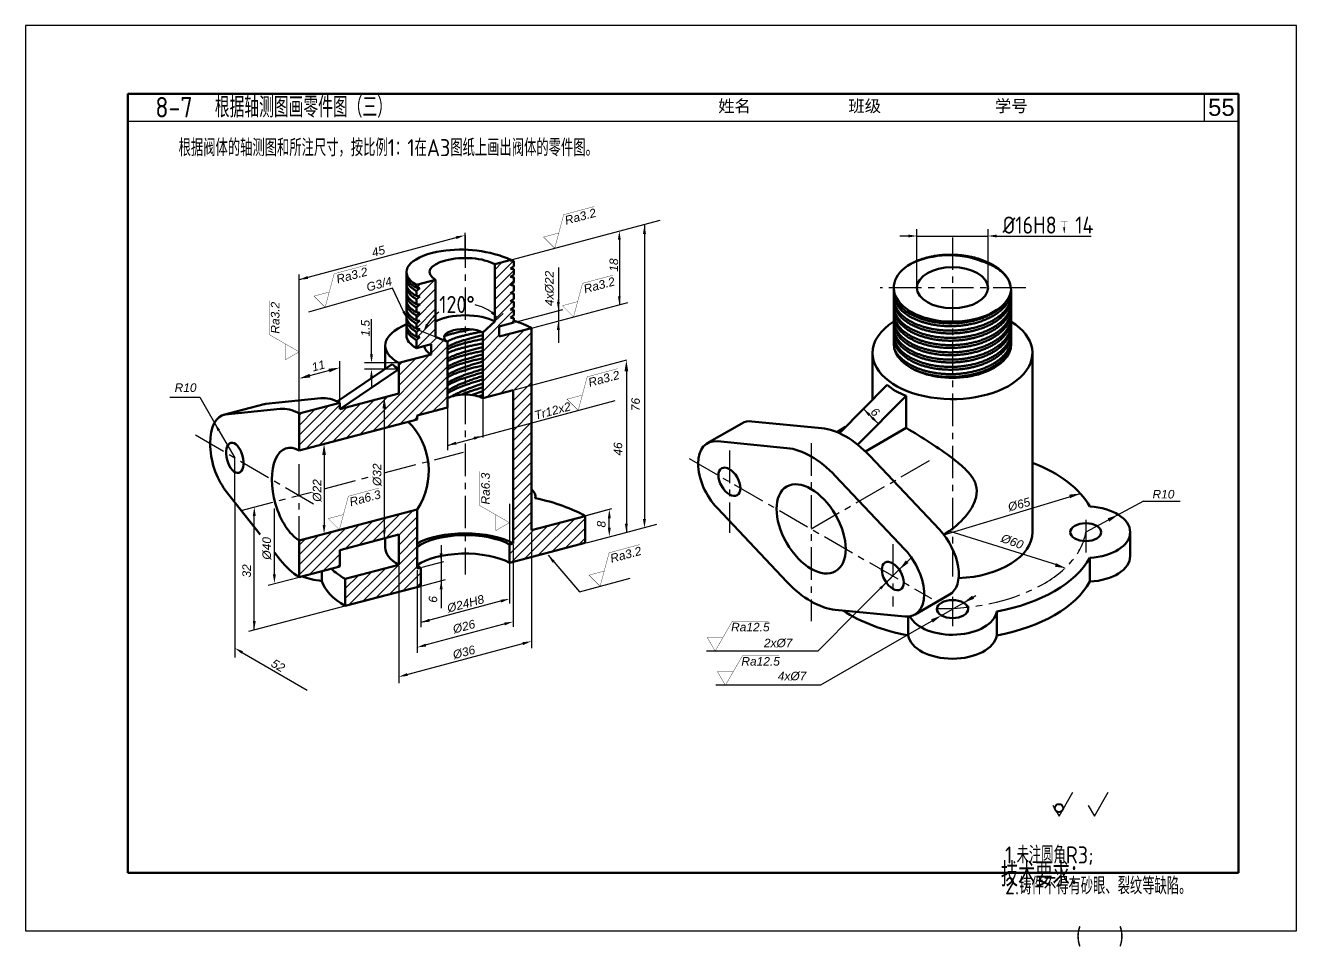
# Model space of a CAD drawing. Header units: millimetres. Extents: x 769 to 2439, y 381 to 1643.
# Drawn here: x 1645 to 2017, y 1044.1 to 1313.7 of the extents above; entities that cross this region are included whole.
import ezdxf
from ezdxf.enums import TextEntityAlignment as Align

# ---------------------------------------------------------------- set-up
doc = ezdxf.new("R2010")
doc.units = ezdxf.units.MM
doc.linetypes.add('CENTER', pattern=[50.8, 31.75, -6.35, 6.35, -6.35])
doc.linetypes.add('CENTER2', pattern=[28.575, 19.05, -3.175, 3.175, -3.175])
for name, color, linetype in [('7标注层', 7, 'Continuous'), ('尺寸标注', 250, 'Continuous'), ('文字', 7, 'Continuous'), ('答案细实线', 7, 'Continuous')]:
    doc.layers.add(name, color=color, linetype=linetype)
doc.layers.add('答案粗实线', color=7, linetype='Continuous', lineweight=60)
doc.layers.add('粗实线', color=7, linetype='Continuous', lineweight=50)
doc.styles.add('DIM', font='ariali.ttf')
doc.styles.add('汉字', font='gbenor.shx', dxfattribs={"height": 5, "bigfont": 'gbcbig.shx'})
doc.dimstyles.get("Standard").update_dxf_attribs({"dimtxt": 2.5, "dimasz": 2.5, "dimexe": 2, "dimexo": 0.0625, "dimgap": 0.5, "dimtad": 1, "dimdec": 0, "dimzin": 0, "dimdsep": 46, "dimtxsty": 'DIM', "dimcen": 0.09, "dimadec": 0, "dimazin": 0, "dimtfac": 1, "dimtdec": 0, "dimtofl": 0, "dimtmove": 0, "dimatfit": 3, "dimfxl": 0, "dimtolj": 1, "dimtzin": 0, "dimarcsym": 0})
doc.dimstyles.new('副本 (2) Standard水平', dxfattribs={"dimtxt": 2.5, "dimasz": 2.5, "dimexe": 2, "dimexo": 0.2, "dimgap": 0.7, "dimtad": 1, "dimtih": 1, "dimtoh": 1, "dimdec": 0, "dimlfac": 2, "dimzin": 0, "dimdsep": 46, "dimtxsty": '汉字', "dimcen": 0.09, "dimadec": 0, "dimazin": 0, "dimtfac": 1, "dimtdec": 0, "dimtofl": 0, "dimtmove": 0, "dimatfit": 0, "dimfxl": 0, "dimtolj": 1, "dimtzin": 0, "dimarcsym": 0})
doc.dimstyles.new('副本 Standard', dxfattribs={"dimtxt": 2.5, "dimasz": 2.5, "dimexe": 2, "dimexo": 0.2, "dimgap": 0.7, "dimtad": 1, "dimdec": 0, "dimlfac": 2, "dimzin": 0, "dimdsep": 46, "dimtxsty": '汉字', "dimcen": 0.09, "dimadec": 0, "dimazin": 0, "dimtfac": 1, "dimtdec": 0, "dimtofl": 0, "dimtmove": 0, "dimatfit": 0, "dimfxl": 0, "dimtolj": 1, "dimtzin": 0, "dimarcsym": 0})
doc.dimstyles.new('答案', dxfattribs={"dimtxt": 2.5, "dimasz": 2.5, "dimexe": 1.25, "dimexo": 0.625, "dimtad": 1, "dimtxsty": 'Standard', "dimcen": 2.5, "dimclrt": 256, "dimadec": 0, "dimazin": 0, "dimtfac": 1, "dimtmove": 0, "dimatfit": 3, "dimfxl": 0, "dimarcsym": 0})
pattern_1 = [(45, (1649.5353, 989.7209), (-1.459292, 1.459292), [])]

# ---------------------------------------------------------------- blocks, each defined once
blk = doc.blocks.new('*D65')
at = {"color": 0, "lineweight": -2, "transparency": 16777216}
for p, q in [((1746.31, 1217.41), (1746.31, 1227.78)), ((1754.23, 1214.91), (1744.31, 1214.91)), ((1754.23, 1213.12), (1744.31, 1213.12)), ((1746.31, 1210.62), (1746.31, 1208.12))]:
    blk.add_line(p, q, dxfattribs=at)
at = {"color": 0, "transparency": 16777216}
for points in [[(1745.9, 1217.41), (1746.73, 1217.41), (1746.31, 1214.91)], [(1745.9, 1210.62), (1746.73, 1210.62), (1746.31, 1213.12)]]:
    blk.add_solid(points, dxfattribs=at)
at = {"layer": 'Defpoints', "color": 0, "transparency": 16777216}
for p in [(1746.31, 1213.12), (1754.29, 1214.91), (1754.29, 1213.12)]:
    blk.add_point(p, dxfattribs=at)
at = {"color": 0, "transparency": 16777216, "insert": (1744.54, 1225.08), "char_height": 2.5, "attachment_point": 5, "rotation": 90, "style": 'DIM'}
blk.add_mtext('\\A1;1.5', dxfattribs=at)
blk = doc.blocks.new('*D66')
at = {"color": 0, "lineweight": -2, "transparency": 16777216}
for p, q in [((1782.51, 1227.2), (1784.87, 1229.39)), ((1764.91, 1222.6), (1759.63, 1224.73))]:
    blk.add_line(p, q, dxfattribs=at)
for start, end in [(53.7264, 77.3602), (125.5624, 147.1744)]:
    blk.add_arc((1773.73, 1219.05), 13.21, start, end, dxfattribs=at)
at = {"color": 0, "transparency": 16777216}
for points in [[(1781.82, 1230), (1781.27, 1229.38), (1783.41, 1228.03)], [(1763, 1226.01), (1762.26, 1226.4), (1761.48, 1223.98)]]:
    blk.add_solid(points, dxfattribs=at)
at = {"layer": 'Defpoints', "color": 0, "transparency": 16777216}
for p in [(1775.74, 1232.1), (1782.37, 1227.06), (1765.09, 1222.53), (1768.6, 1221.11), (1778.86, 1223.81)]:
    blk.add_point(p, dxfattribs=at)
at = {"color": 0, "transparency": 16777216, "insert": (1771.33, 1232.03), "char_height": 5, "attachment_point": 5, "style": '汉字'}
blk.add_mtext('\\A1;120%%d', dxfattribs=at)
blk = doc.blocks.new('*D67')
at = {"color": 0, "lineweight": -2, "transparency": 16777216}
for p, q in [((1891.28, 1202.47), (1888.86, 1200.03)), ((1892.87, 1198.87), (1892.05, 1199.69)), ((1895.66, 1198.14), (1893.24, 1195.69))]:
    blk.add_line(p, q, dxfattribs=at)
at = {"color": 0, "transparency": 16777216}
for points in [[(1892.34, 1199.99), (1891.75, 1199.39), (1890.27, 1201.45)], [(1893.16, 1199.17), (1892.58, 1198.58), (1894.65, 1197.12)]]:
    blk.add_solid(points, dxfattribs=at)
at = {"layer": 'Defpoints', "color": 0, "transparency": 16777216}
for p in [(1891.33, 1202.52), (1890.27, 1201.45), (1895.7, 1198.18)]:
    blk.add_point(p, dxfattribs=at)
at = {"color": 0, "transparency": 16777216, "insert": (1893.71, 1200.54), "char_height": 2.5, "attachment_point": 5, "rotation": 315.2598, "style": 'DIM'}
blk.add_mtext('\\A1;6', dxfattribs=at)
blk = doc.blocks.new('*D183')
at = {"layer": '7标注层', "color": 0, "lineweight": -2, "transparency": 16777216}
for p, q in [((1905.94, 1237.13), (1905.94, 1254.07)), ((1926.74, 1237.13), (1926.74, 1254.07)), ((1903.44, 1252.07), (1900.94, 1252.07)), ((1929.24, 1252.07), (1956.89, 1252.07))]:
    blk.add_line(p, q, dxfattribs=at)
at = {"layer": '7标注层', "color": 0, "transparency": 16777216}
for points in [[(1903.44, 1252.49), (1903.44, 1251.65), (1905.94, 1252.07)], [(1929.24, 1252.49), (1929.24, 1251.65), (1926.74, 1252.07)]]:
    blk.add_solid(points, dxfattribs=at)
at = {"layer": 'Defpoints', "color": 0, "transparency": 16777216}
for p in [(1926.74, 1252.07), (1905.94, 1236.93), (1926.74, 1236.93)]:
    blk.add_point(p, dxfattribs=at)
at = {"layer": '7标注层', "color": 0, "transparency": 16777216, "insert": (1944.31, 1255.27), "char_height": 5, "attachment_point": 5, "style": '汉字'}
blk.add_mtext('\\A1;%%c16H8  14', dxfattribs=at)

msp = doc.modelspace()

# ---------------------------------------------------------------- hatches: boundary and pattern name
at = {"ltscale": 25.4}
h = msp.add_hatch(dxfattribs=at)
h.set_pattern_fill('ANSI31', color=256, scale=0.65, style=0)
h.set_pattern_definition(pattern_1)
h.paths.add_polyline_path([(1793.166, 1225.111), (1783.686, 1222.623), (1783.686, 1225.614), (1788.005, 1226.747), (1788.005, 1227.943), (1786.96, 1228.191), (1788.005, 1228.872), (1788.005, 1230.336), (1786.96, 1230.584), (1788.005, 1231.265), (1788.005, 1232.729), (1786.96, 1232.976), (1788.005, 1233.657), (1788.005, 1235.121), (1786.96, 1235.369), (1788.005, 1236.05), (1788.005, 1237.514), (1786.96, 1237.761), (1788.005, 1238.442), (1788.005, 1239.906), (1786.96, 1240.154), (1788.005, 1240.835), (1788.005, 1242.299), (1786.96, 1242.546), (1788.005, 1243.228), (1788.005, 1244.691), (1786.96, 1244.939), (1787.156, 1245.067), (1782.368, 1243.81), (1782.368, 1227.062), (1778.858, 1223.805), (1778.858, 1204.609), (1787.767, 1206.946), (1787.767, 1162.086), (1786.687, 1161.803), (1786.687, 1156.419), (1808.823, 1162.228), (1808.823, 1170.123), (1793.166, 1166.015)])
h = msp.add_hatch(dxfattribs=at)
h.set_pattern_fill('ANSI31', color=256, scale=0.65, style=0)
h.set_pattern_definition(pattern_1)
h.paths.add_polyline_path([(1768.6, 1204.609), (1759.692, 1199.579), (1768.6, 1201.917)])
h = msp.add_hatch(dxfattribs=at)
h.set_pattern_fill('ANSI31', color=256, scale=0.65, style=0)
h.set_pattern_definition(pattern_1)
h.paths.add_polyline_path([(1760.772, 1149.619), (1760.772, 1155.002), (1759.692, 1154.719), (1759.692, 1157.231), (1754.293, 1155.814), (1738.635, 1151.706), (1738.635, 1143.811)])
h.paths.add_polyline_path([(1759.692, 1172.065), (1754.403, 1170.677), (1754.293, 1164.667), (1754.293, 1155.814), (1759.692, 1157.231)])
h.paths.add_polyline_path([(1754.403, 1170.677), (1725.138, 1162.998), (1725.138, 1152.231), (1737.016, 1155.348), (1737.016, 1160.133), (1754.293, 1164.667)])
at = {"layer": '7标注层', "ltscale": 25.4}
h = msp.add_hatch(dxfattribs=at)
h.set_pattern_fill('ANSI31', color=256, scale=0.65, style=0)
h.set_pattern_definition(pattern_1)
edge = h.paths.add_edge_path()
edge.add_line((1768.6, 1204.609), (1768.6, 1221.114))
edge.add_line((1768.6, 1221.114), (1765.091, 1222.529))
edge.add_line((1765.091, 1222.529), (1765.091, 1239.277))
edge.add_line((1765.091, 1239.277), (1759.454, 1237.798))
edge.add_line((1759.454, 1237.798), (1759.454, 1236.932))
edge.add_line((1759.454, 1236.932), (1760.498, 1236.799))
edge.add_line((1760.498, 1236.799), (1759.454, 1236.003))
edge.add_line((1759.454, 1236.003), (1759.454, 1234.539))
edge.add_line((1759.454, 1234.539), (1760.498, 1234.406))
edge.add_line((1760.498, 1234.406), (1759.454, 1233.611))
edge.add_line((1759.454, 1233.611), (1759.454, 1232.147))
edge.add_line((1759.454, 1232.147), (1760.498, 1232.014))
edge.add_line((1760.498, 1232.014), (1759.454, 1231.218))
edge.add_line((1759.454, 1231.218), (1759.454, 1229.754))
edge.add_line((1759.454, 1229.754), (1760.498, 1229.621))
edge.add_line((1760.498, 1229.621), (1759.454, 1228.826))
edge.add_line((1759.454, 1228.826), (1759.454, 1227.362))
edge.add_line((1759.454, 1227.362), (1760.498, 1227.229))
edge.add_line((1760.498, 1227.229), (1759.454, 1226.433))
edge.add_line((1759.454, 1226.433), (1759.454, 1224.969))
edge.add_line((1759.454, 1224.969), (1760.498, 1224.836))
edge.add_line((1760.498, 1224.836), (1759.454, 1224.04))
edge.add_line((1759.454, 1224.04), (1759.454, 1222.577))
edge.add_line((1759.454, 1222.577), (1760.498, 1222.444))
edge.add_line((1760.498, 1222.444), (1759.454, 1221.648))
edge.add_line((1759.454, 1221.648), (1759.454, 1219.255))
edge.add_line((1759.454, 1219.255), (1763.773, 1220.389))
edge.add_line((1763.773, 1220.389), (1763.773, 1217.398))
edge.add_line((1763.773, 1217.398), (1754.293, 1214.91))
edge.add_line((1754.293, 1214.91), (1754.293, 1213.116))
edge.add_line((1754.293, 1213.116), (1754.293, 1205.959))
edge.add_line((1754.293, 1205.959), (1737.016, 1201.426))
edge.add_line((1737.016, 1201.426), (1737.016, 1203.199))
edge.add_line((1737.016, 1203.199), (1725.138, 1200.082))
edge.add_line((1725.138, 1200.082), (1725.138, 1189.316))
edge.add_line((1725.138, 1189.316), (1757.065, 1197.694))
edge.add_spline(control_points=[(1757.065, 1197.694), (1757.064, 1197.695), (1757.064, 1197.696), (1757.064, 1197.697)], knot_values=[0.3005282, 0.3005282, 0.3005282, 0.3005282, 0.3007016, 0.3007016, 0.3007016, 0.3007016], degree=3, periodic=0)
edge.add_spline(control_points=[(1757.352, 1196.797), (1757.244, 1197.13), (1757.146, 1197.428), (1757.065, 1197.694)], knot_values=[0.3007016, 0.3007016, 0.3007016, 0.3007016, 0.3441654, 0.3441654, 0.3441654, 0.3441654], degree=3, periodic=0)
edge.add_line((1757.065, 1197.694), (1759.692, 1198.383))
edge.add_line((1759.692, 1198.383), (1759.692, 1199.579))
edge.add_line((1759.692, 1199.579), (1768.6, 1204.609))

# ---------------------------------------------------------------- linework, layer by layer
for p, q in [((1787.156, 1245.067), (1830.779, 1256.755)), ((1826.202, 1255.303), (1826.202, 1168.184)), ((1772.066, 1251.838), (1725.138, 1239.264)), ((1773.729, 1246.021), (1773.729, 1252.992)), ((1818.846, 1251.933), (1818.846, 1231.992)), ((1801.002, 1242.842), (1801.002, 1227.21)), ((1725.138, 1200.489), (1725.138, 1240.774)), ((1905.939, 1236.934), (1905.939, 1236.934)), ((1793.558, 1225.216), (1821.319, 1232.654)), ((1801.002, 1231.765), (1801.002, 1233.39)), ((1788.397, 1226.852), (1802.325, 1230.584)), ((1801.002, 1226.879), (1801.002, 1220.77)), ((1735.448, 1213.12), (1726.726, 1210.783)), ((1737.016, 1203.199), (1737.016, 1215.428)), ((1787.431, 1206.856), (1821.081, 1215.873)), ((1820.9, 1214.117), (1820.9, 1165.273)), ((1742.641, 1207.969), (1743.674, 1208.668)), ((1743.911, 1206.091), (1744.945, 1206.791)), ((1696.116, 1204.836), (1687.339, 1204.836)), ((1696.086, 1204.879), (1700.364, 1197.429)), ((1750.06, 1204.848), (1750.06, 1163.533)), ((1706.317, 1174.187), (1706.317, 1187.146)), ((1732.442, 1189.608), (1732.442, 1166.539)), ((1706.317, 1174.187), (1706.317, 1128.694)), ((1717.904, 1151.988), (1717.904, 1172.33)), ((1786.687, 1173.721), (1786.687, 1144.558)), ((1793.166, 1166.015), (1816.696, 1172.276)), ((1809.205, 1170.269), (1816.696, 1172.276)), ((1712.007, 1136.823), (1712.007, 1171.133)), ((1815.916, 1165.755), (1815.916, 1170.442)), ((1753.9, 1164.562), (1748.649, 1163.155)), ((1793.166, 1165.609), (1793.166, 1131.491)), ((1809.229, 1162.228), (1820.762, 1165.318)), ((1820.762, 1165.318), (1829.776, 1167.733)), ((1766.72, 1161.62), (1766.72, 1143.182)), ((1787.767, 1161.68), (1787.767, 1137.667)), ((1967.003, 1161.13), (1966.961, 1161.119)), ((1754.293, 1155.408), (1754.293, 1121.166)), ((1759.692, 1154.313), (1759.692, 1130.102)), ((1761.164, 1155.107), (1767.517, 1156.81)), ((1896.973, 1150.649), (1900.774, 1154.45)), ((1760.772, 1149.619), (1760.772, 1137.592)), ((1761.164, 1149.724), (1767.959, 1151.545)), ((1785.117, 1145.464), (1760.772, 1138.94)), ((1876.923, 1130.591), (1888.384, 1142.06)), ((1913.122, 1141.019), (1919.556, 1144.734)), ((1916.339, 1142.876), (1916.339, 1142.876)), ((1786.158, 1138.766), (1761.261, 1132.095)), ((1907.147, 1137.569), (1877.703, 1120.57)), ((1791.542, 1133.041), (1755.862, 1123.481))]:
    msp.add_line(p, q)
at = {"linetype": 'CENTER', "ltscale": 0.3}
for p, q in [((1773.729, 1252.267), (1773.729, 1153.019)), ((1916.339, 1251.659), (1916.339, 1152.412)), ((1937.768, 1236.934), (1895.157, 1236.934)), ((1694.827, 1193.855), (1729.641, 1173.528)), ((1874.973, 1191.436), (1874.973, 1139.347)), ((1750.06, 1182.739), (1773.256, 1188.825)), ((1839.278, 1186.957), (1910.216, 1146.001)), ((1851.073, 1189.279), (1851.073, 1165.238)), ((1874.973, 1166.348), (1910.946, 1187.117)), ((1725.088, 1185.318), (1725.088, 1161.276)), ((1732.442, 1178.116), (1746.31, 1181.755)), ((1708.223, 1171.761), (1728.731, 1177.142)), ((1955.339, 1168.976), (1955.339, 1158.8)), ((1898.873, 1161.847), (1898.873, 1143.662)), ((1916.339, 1146.459), (1916.339, 1137.899))]:
    msp.add_line(p, q, dxfattribs=at)
at = {"ltscale": 25.4}
msp.add_line((1768.581, 1190.795), (1817.625, 1203.936), dxfattribs=at)
at = {"color": 7, "linetype": 'CENTER2', "ltscale": 12}
for p, q in [((1716.082, 1149.855), (1725.138, 1152.231)), ((1710.379, 1136.396), (1738.635, 1143.811))]:
    msp.add_line(p, q, dxfattribs=at)
for points in [[(1755.685, 1230), (1752.441, 1236.842), (1727.902, 1229.827)], [(1972.285, 1174.47), (1955.339, 1165.393)], [(1947.431, 1155.625), (1915.337, 1165.708)], [(1898.476, 1152.152), (1892.185, 1145.861)], [(1910.307, 1139.394), (1907.147, 1137.569)]]:
    msp.add_lwpolyline(points)
at = {"linetype": 'CENTER', "ltscale": 0.3}
msp.add_ellipse((1916.339, 1165.393), major_axis=(39.094, 2.619), ratio=0.5684997, start_param=4.5579638, end_param=6.1659062, dxfattribs=at)
for points in [[(1825.769, 1252.703), (1826.635, 1252.703), (1826.202, 1255.303)], [(1770.956, 1252), (1771.18, 1251.163), (1773.58, 1252.254)], [(1818.412, 1250.958), (1819.279, 1250.958), (1818.846, 1253.558)], [(1727.537, 1240.355), (1727.761, 1239.518), (1725.138, 1239.264)], [(1800.568, 1232.74), (1801.435, 1232.74), (1801.002, 1230.14)], [(1818.439, 1234.429), (1819.252, 1234.429), (1818.846, 1231.992)], [(1800.568, 1224.61), (1801.435, 1224.61), (1801.002, 1227.21)], [(1821.442, 1212.492), (1820.358, 1212.492), (1820.9, 1215.742)], [(1728.155, 1211.727), (1728.435, 1210.68), (1725.156, 1210.362)], [(1749.518, 1201.598), (1750.602, 1201.598), (1750.06, 1204.848)], [(1731.9, 1187.983), (1732.983, 1187.983), (1732.442, 1191.233)], [(1950.501, 1176.377), (1950.781, 1175.33), (1953.78, 1176.695)], [(1711.574, 1170.158), (1712.44, 1170.158), (1712.007, 1172.758)], [(1816.35, 1169.468), (1815.483, 1169.468), (1815.916, 1172.068)], [(1825.762, 1169.2), (1826.629, 1169.2), (1826.195, 1166.6)], [(1961.748, 1169.441), (1964.869, 1170.498), (1962.26, 1168.486)], [(1732.008, 1167.514), (1732.875, 1167.514), (1732.442, 1164.914)], [(1749.627, 1166.133), (1750.493, 1166.133), (1750.06, 1163.533)], [(1816.35, 1166.73), (1815.483, 1166.73), (1815.916, 1164.13)], [(1821.333, 1167.873), (1820.467, 1167.873), (1820.9, 1165.273)], [(1767.135, 1159.191), (1766.268, 1159.191), (1766.701, 1156.591)], [(1903.455, 1156.365), (1900.774, 1154.45), (1902.689, 1157.131)], [(1946.642, 1156.32), (1949.58, 1154.829), (1946.317, 1155.286)], [(1717.47, 1153.012), (1718.337, 1153.012), (1717.904, 1150.412)], [(1767.142, 1148.685), (1766.275, 1148.685), (1766.708, 1151.285)], [(1784.064, 1145.63), (1784.288, 1144.793), (1786.687, 1145.884)], [(1922.642, 1145.89), (1919.556, 1144.734), (1922.1, 1146.828)], [(1711.574, 1139.423), (1712.44, 1139.423), (1712.007, 1136.823)], [(1763.171, 1140.032), (1763.395, 1139.195), (1760.772, 1138.94)], [(1785.104, 1138.932), (1785.329, 1138.095), (1787.728, 1139.187)], [(1910.036, 1139.863), (1913.122, 1141.019), (1910.578, 1138.925)], [(1762.091, 1132.766), (1762.315, 1131.929), (1759.692, 1131.675)], [(1790.488, 1133.207), (1790.713, 1132.37), (1793.112, 1133.462)], [(1756.692, 1124.152), (1756.916, 1123.315), (1754.293, 1123.06)]]:
    msp.add_solid(points)
at = {"ltscale": 0.8}
msp.add_solid([(1733.74, 1213.223), (1734.02, 1212.177), (1737.019, 1213.541)], dxfattribs=at)
at = {"ltscale": 25.4}
for points in [[(1770.98, 1191.887), (1771.204, 1191.049), (1768.581, 1190.795)], [(1776.211, 1193.288), (1776.435, 1192.451), (1778.834, 1193.542)]]:
    msp.add_solid(points, dxfattribs=at)
at = {"layer": '7标注层'}
for p, q in [((1905.939, 1252.07), (1926.739, 1252.07)), ((1768.581, 1201.904), (1768.581, 1189.373)), ((1778.858, 1204.609), (1778.858, 1193.14)), ((1890.272, 1201.45), (1894.647, 1197.115)), ((1972.285, 1174.47), (1983.01, 1174.47)), ((1708.476, 1130.209), (1727.482, 1119.111)), ((1876.923, 1130.591), (1844.321, 1130.591)), ((1877.703, 1120.57), (1847.097, 1120.57)), ((1947.529, 1082.236), (1951.594, 1089.276)), ((1957.884, 1082.236), (1961.949, 1089.276)), ((1945.682, 1085.436), (1947.529, 1082.236)), ((1956.037, 1085.436), (1957.884, 1082.236))]:
    msp.add_line(p, q, dxfattribs=at)
for points, const_width in [([(1801.13, 1252.952), (1796.669, 1251.757), (1799.935, 1248.491), (1802.565, 1258.306), (1811.49, 1260.697)], 0.1), ([(1947.96, 1256.311), (1950.07, 1256.311)], 0.13), ([(1949.018, 1254.605), (1949.018, 1256.311)], 0.13), ([(1733.953, 1235.676), (1729.491, 1234.481), (1732.757, 1231.215), (1735.387, 1241.03), (1744.988, 1243.603)], 0.1), ([(1806.644, 1232.863), (1802.182, 1231.668), (1805.448, 1228.402), (1808.078, 1238.217), (1817.004, 1240.608)], 0.1), ([(1721.138, 1220.478), (1721.138, 1215.859), (1725.138, 1218.169), (1716.338, 1223.249), (1716.338, 1233.189)], 0.1), ([(1808.005, 1205.5), (1803.544, 1204.304), (1806.81, 1201.038), (1809.44, 1210.854), (1818.365, 1213.245)], 0.1), ([(1782.687, 1170.478), (1782.687, 1165.859), (1786.687, 1168.169), (1777.887, 1173.249), (1777.887, 1183.189)], 0.1), ([(1738.112, 1170.55), (1733.65, 1169.355), (1736.916, 1166.089), (1739.546, 1175.904), (1748.472, 1178.295)], 0.1), ([(1814.417, 1154.008), (1809.955, 1152.812), (1813.221, 1149.546), (1815.851, 1159.361), (1824.777, 1161.753)], 0.1), ([(1849.187, 1134.591), (1844.568, 1134.591), (1846.877, 1130.591), (1851.958, 1139.391), (1862.528, 1139.391)], 0.1), ([(1852.192, 1124.57), (1847.573, 1124.57), (1849.882, 1120.57), (1854.963, 1129.37), (1865.533, 1129.37)], 0.1), ([(1945.682, 1085.436), (1947.529, 1082.236), (1951.594, 1089.276)], 0.08), ([(1956.037, 1085.436), (1957.884, 1082.236), (1961.949, 1089.276)], 0.08)]:
    msp.add_lwpolyline(points, dxfattribs=dict(at, const_width=const_width))
for points in [[(1949.018, 1254.605, 0.65, 0, 0), (1949.072, 1252.708, 0, 0, 0)], [(1755.685, 1230, 0.8, 0, 0), (1756.615, 1227.908, 0, 0, 0)]]:
    msp.add_lwpolyline(points, format="xyseb", dxfattribs=at)
at = {"layer": '7标注层', "lineweight": 40}
msp.add_circle((1947.529, 1084.636), 1.2, dxfattribs=at)
at = {"layer": '7标注层'}
msp.add_solid([(1708.686, 1130.568), (1708.266, 1129.849), (1706.317, 1131.469)], dxfattribs=at)
at = {"layer": '文字'}
msp.add_line((1913.831, 1164.61), (1953.78, 1176.695), dxfattribs=at)
at = {"layer": '答案粗实线', "color": 7, "linetype": 'Continuous', "ltscale": 25.4}
for p, q in [((1787.156, 1245.067), (1782.368, 1243.81)), ((1782.368, 1243.81), (1782.368, 1227.062)), ((1786.96, 1244.939), (1787.156, 1245.067)), ((1788.005, 1244.691), (1786.96, 1244.939)), ((1786.96, 1242.546), (1788.005, 1243.228)), ((1788.005, 1242.299), (1786.96, 1242.546)), ((1788.005, 1244.691), (1788.005, 1243.228)), ((1756.543, 1241.544), (1756.543, 1240.452)), ((1756.543, 1239.523), (1756.543, 1238.059)), ((1765.091, 1239.277), (1759.454, 1237.798)), ((1765.091, 1222.529), (1765.091, 1239.277)), ((1786.96, 1240.154), (1788.005, 1240.835)), ((1788.005, 1239.906), (1786.96, 1240.154)), ((1788.005, 1242.299), (1788.005, 1240.835)), ((1788.005, 1239.906), (1788.005, 1238.442)), ((1756.543, 1237.131), (1756.543, 1235.667)), ((1759.454, 1236.932), (1759.454, 1237.798)), ((1759.454, 1236.932), (1760.498, 1236.799)), ((1760.498, 1236.799), (1759.454, 1236.003)), ((1759.454, 1234.539), (1759.454, 1236.003)), ((1786.96, 1237.761), (1788.005, 1238.442)), ((1788.005, 1237.514), (1786.96, 1237.761)), ((1786.96, 1235.369), (1788.005, 1236.05)), ((1788.005, 1235.121), (1786.96, 1235.369)), ((1788.005, 1237.514), (1788.005, 1236.05)), ((1788.005, 1235.121), (1788.005, 1233.657)), ((1899.152, 1236.934), (1899.152, 1235.898)), ((1899.152, 1235.074), (1899.152, 1233.775)), ((1933.526, 1234.836), (1933.526, 1236.135)), ((1756.543, 1234.738), (1756.543, 1233.274)), ((1756.543, 1232.345), (1756.543, 1230.882)), ((1759.454, 1234.539), (1760.498, 1234.406)), ((1760.498, 1234.406), (1759.454, 1233.611)), ((1759.454, 1232.147), (1759.454, 1233.611)), ((1759.454, 1232.147), (1760.498, 1232.014)), ((1760.498, 1232.014), (1759.454, 1231.218)), ((1786.96, 1232.976), (1788.005, 1233.657)), ((1788.005, 1232.729), (1786.96, 1232.976)), ((1788.005, 1232.729), (1788.005, 1231.265)), ((1899.152, 1232.951), (1899.152, 1231.652)), ((1933.526, 1234.012), (1933.526, 1232.714)), ((1933.526, 1230.591), (1933.526, 1231.889)), ((1756.543, 1229.953), (1756.543, 1228.489)), ((1759.454, 1229.754), (1759.454, 1231.218)), ((1759.454, 1229.754), (1760.498, 1229.621)), ((1760.498, 1229.621), (1759.454, 1228.826)), ((1759.454, 1227.362), (1759.454, 1228.826)), ((1786.96, 1230.584), (1788.005, 1231.265)), ((1788.005, 1230.336), (1786.96, 1230.584)), ((1786.96, 1228.191), (1788.005, 1228.872)), ((1788.005, 1227.943), (1786.96, 1228.191)), ((1788.005, 1230.336), (1788.005, 1228.872)), ((1788.005, 1227.943), (1788.005, 1226.747)), ((1899.152, 1230.828), (1899.152, 1229.529)), ((1899.152, 1228.705), (1899.152, 1227.406)), ((1933.526, 1228.468), (1933.526, 1229.767)), ((1933.526, 1226.345), (1933.526, 1227.644)), ((1756.543, 1227.56), (1756.543, 1226.097)), ((1756.543, 1225.168), (1756.543, 1223.001)), ((1759.454, 1227.362), (1760.498, 1227.229)), ((1760.498, 1227.229), (1759.454, 1226.433)), ((1759.454, 1224.969), (1759.454, 1226.433)), ((1759.454, 1224.969), (1760.498, 1224.836)), ((1760.498, 1224.836), (1759.454, 1224.04)), ((1759.454, 1222.577), (1759.454, 1224.04)), ((1782.368, 1227.062), (1778.858, 1223.805)), ((1783.686, 1225.614), (1788.005, 1226.747)), ((1783.686, 1222.623), (1783.686, 1225.614)), ((1793.166, 1225.111), (1783.686, 1222.623)), ((1793.166, 1225.111), (1793.166, 1166.015)), ((1899.152, 1225.283), (1899.152, 1226.582)), ((1899.152, 1223.161), (1899.152, 1224.459)), ((1933.526, 1224.222), (1933.526, 1225.521)), ((1759.454, 1222.577), (1760.498, 1222.444)), ((1760.498, 1222.444), (1759.454, 1221.648)), ((1759.454, 1221.648), (1759.454, 1219.255)), ((1759.454, 1219.255), (1763.773, 1220.389)), ((1763.773, 1220.389), (1763.773, 1217.398)), ((1768.6, 1221.114), (1765.091, 1222.529)), ((1768.6, 1201.917), (1768.6, 1221.114)), ((1778.858, 1223.805), (1778.858, 1204.609)), ((1899.152, 1220.482), (1899.152, 1222.336)), ((1933.526, 1222.099), (1933.526, 1223.398)), ((1933.526, 1220.482), (1933.526, 1221.275)), ((1750.329, 1220.011), (1750.329, 1213.172)), ((1763.773, 1217.398), (1754.293, 1214.91)), ((1892.939, 1217.828), (1892.939, 1204.142)), ((1939.739, 1165.393), (1939.739, 1217.828)), ((1736.223, 1203.626), (1752.393, 1214.568)), ((1754.293, 1213.116), (1737.016, 1201.426)), ((1754.293, 1213.116), (1754.293, 1214.91)), ((1754.293, 1213.116), (1754.293, 1205.959)), ((1737.016, 1201.426), (1754.293, 1205.959)), ((1778.858, 1204.609), (1787.767, 1206.946)), ((1787.767, 1162.086), (1787.767, 1206.946)), ((1883.253, 1194.367), (1897.266, 1208.509)), ((1888.589, 1191.003), (1902.782, 1205.325)), ((1902.782, 1195.901), (1902.782, 1205.325)), ((1714.895, 1202.837), (1703.017, 1199.721)), ((1731.447, 1204.61), (1715.411, 1202.931)), ((1725.138, 1200.082), (1737.016, 1203.199)), ((1737.016, 1201.426), (1737.016, 1203.199)), ((1759.692, 1199.579), (1768.6, 1201.917)), ((1719.569, 1201.493), (1703.533, 1199.814)), ((1725.138, 1189.316), (1725.138, 1200.082)), ((1759.692, 1198.383), (1725.138, 1189.316)), ((1759.692, 1199.579), (1759.692, 1198.383)), ((1854.685, 1197.243), (1844.573, 1191.405)), ((1878.014, 1195.865), (1857.649, 1197.824)), ((1885.056, 1196.187), (1882.485, 1194.703)), ((1890.852, 1189.014), (1902.782, 1195.901)), ((1867.902, 1190.027), (1847.537, 1191.986)), ((1912.521, 1166.144), (1892.156, 1187.7)), ((1902.409, 1160.306), (1882.044, 1181.862)), ((1703.533, 1177.729), (1713.74, 1164.74)), ((1794.28, 1175.364), (1794.28, 1175.891)), ((1725.138, 1162.998), (1759.692, 1172.065)), ((1759.692, 1172.065), (1759.692, 1154.719)), ((1847.537, 1172.39), (1867.902, 1150.835)), ((1808.823, 1170.123), (1793.166, 1166.015)), ((1808.823, 1170.123), (1808.823, 1162.228)), ((1754.293, 1164.667), (1737.016, 1160.133)), ((1754.293, 1155.814), (1754.293, 1164.667)), ((1913.747, 1164.717), (1913.872, 1164.789)), ((1968.339, 1158.387), (1968.339, 1165.393)), ((1725.138, 1152.231), (1725.138, 1162.998)), ((1750.329, 1163.627), (1750.329, 1160.915)), ((1808.823, 1162.228), (1786.687, 1156.419)), ((1786.687, 1161.803), (1787.767, 1162.086)), ((1786.687, 1161.803), (1786.687, 1156.419)), ((1717.904, 1159.443), (1719.569, 1157.323)), ((1737.016, 1155.348), (1737.016, 1160.133)), ((1956.558, 1157.92), (1956.558, 1150.915)), ((1737.016, 1155.348), (1725.138, 1152.231)), ((1731.766, 1153.971), (1731.766, 1151.097)), ((1754.293, 1155.814), (1738.635, 1151.706)), ((1759.692, 1154.719), (1760.772, 1155.002)), ((1760.772, 1149.619), (1760.772, 1155.002)), ((1738.635, 1143.811), (1738.635, 1151.706)), ((1760.772, 1149.619), (1738.635, 1143.811)), ((1905.373, 1141.291), (1915.485, 1147.129)), ((1882.044, 1142.67), (1902.409, 1140.71)), ((1929.282, 1142.173), (1929.282, 1135.167)), ((1903.396, 1140.697), (1903.396, 1135.167))]:
    msp.add_line(p, q, dxfattribs=at)
for centre, radius, start, end in [((1772.552, 1210.593), 37.49, 70.89976, 102.93658), ((1915.403, 1220.282), 26.192, 68.49224, 115.3571), ((1779.774, 1230.294), 16.514, 63.44693, 72.20944)]:
    msp.add_arc(centre, radius, start, end, dxfattribs=at)
at = {"layer": '答案粗实线', "linetype": 'Continuous', "ltscale": 25.4}
msp.add_arc((1742.831, 1183.286), 20.253, 326.3576, 45.34815, dxfattribs=at)
at = {"layer": '答案粗实线', "color": 7, "linetype": 'Continuous', "ltscale": 25.4}
for centre, major_axis, ratio, start_param, end_param in [((1773.729, 1241.544), (17.187, 0), 0.3914218, 2.1613634, 3.7321597), ((1773.729, 1241.544), (10.4, 0), 0.3914218, 0.5905671, 3.7321597), ((1916.339, 1236.934), (17.187, 0), 0.5773503, 2.3561945, 6.2093878), ((1773.729, 1224.796), (10.4, 0), 0.3914218, 0.5905671, 2.5510256), ((1773.729, 1220.011), (23.4, 0), 0.3914218, 2.395685, 3.7321597), ((1773.729, 1222.46), (6.175, 0), 0.3914218, 0.5905671, 3.7321597), ((1773.729, 1220.011), (23.4, 0), 0.3914218, 0.5905671, 0.9146461), ((1916.339, 1217.828), (-23.4, 0), 0.5773503, 5.5364524, 6.2831853), ((1916.339, 1217.828), (-23.4, 0), 0.5773503, 0, 3.8875003), ((1773.729, 1223.001), (17.187, 0), 0.3914218, 3.1415927, 3.7321597), ((1916.339, 1220.482), (-17.187, 0), 0.5773503, 0, 3.1415927), ((1773.729, 1220.011), (11.987, 0), 0.3914218, 3.1741959, 3.7321597), ((1773.729, 1226.268), (-22.88, -9.398), 0.5217652, 0.211996, 0.3794441), ((1773.729, 1203.263), (6.175, 0), 0.3914218, 0.5905671, 2.5510256), ((1916.339, 1223.38), (-22.032, -11.009), 0.7159973, 0.274379, 0.6092752), ((1718.195, 1190.263), (3.3, -12.574), 0.5124032, 3.0631053, 3.1415927), ((1725.138, 1176.157), (-6.599, 25.149), 0.5124032, 5.8099068, 6.2046979), ((1737.016, 1179.274), (-6.599, 25.149), 0.5124032, 5.8099068, 6.2046979), ((1706.317, 1187.146), (3.3, -12.574), 0.5124032, 3.0631053, 5.4151157), ((1861.185, 1185.985), (6.5, -11.258), 0.5773503, 2.7509856, 3.1415927), ((1885.085, 1172.186), (-13, 22.517), 0.5773503, 5.102996, 5.8925783), ((1725.138, 1176.157), (3.629, -13.832), 0.5124032, 2.6683141, 5.8099068), ((1851.073, 1180.147), (6.5, -11.258), 0.5773503, 2.7509856, 5.102996), ((1874.973, 1166.348), (-13, 22.517), 0.5773503, 5.102996, 5.8925783), ((1916.339, 1165.393), (42.25, 0), 0.5773503, 0.3113428, 0.9838198), ((1781.28, 1175.891), (-13, 0), 0.3914218, 3.0406494, 3.5585569), ((1773.729, 1160.915), (42.25, 0), 0.3914218, 0.5905671, 1.0646224), ((1955.339, 1165.393), (-13, 0), 0.5773503, 1.6646842, 4.6185011), ((1773.729, 1158.402), (16.9, 0), 0.3914218, 0.5905671, 2.5510256), ((1773.729, 1158.402), (15.6, 0), 0.3914218, 0.5905671, 2.6902077), ((1908.985, 1158.387), (-6.5, 11.258), 0.5773503, 3.1415927, 5.102996), ((1916.339, 1165.393), (-23.4, 0), 0.5773503, 1.646954, 3.1415927), ((1773.729, 1160.915), (23.4, 0), 0.3914218, 3.1415927, 3.7321597), ((1725.138, 1176.157), (6.599, -25.149), 0.5124032, 5.4151157, 5.8099068), ((1773.729, 1153.019), (15.6, 0), 0.3914218, 0.5905671, 2.6851004), ((1898.873, 1152.549), (-6.5, 11.258), 0.5773503, 2.7509856, 5.102996), ((1916.339, 1165.393), (42.25, 0), 0.5773503, 5.0237318, 5.9718425), ((1955.339, 1158.387), (-13, 0), 0.5773503, 1.6646842, 3.1415927), ((1773.729, 1160.915), (-42.25, 0), 0.3914218, 0.3848306, 0.5905671), ((1773.729, 1158.402), (15.6, 0), 0.3914218, 3.5929777, 3.7321597), ((1735.467, 1155.975), (13, 0), 0.3914218, 3.9015347, 4.42367), ((1773.729, 1153.019), (-42.25, 0), 0.3914218, 0.1165117, 0.5905671), ((1874.973, 1166.348), (13, -22.517), 0.5773503, 5.102996, 5.8925783), ((1916.339, 1158.387), (42.25, 0), 0.5773503, 5.0237318, 5.9718425), ((1916.339, 1158.387), (-42.25, 0), 0.5773503, 0.7121624, 1.2594535), ((1916.339, 1142.876), (13, 0), 0.5773503, 3.4281238, 6.1892974), ((1916.339, 1135.871), (13, 0), 0.5773503, 3.2354805, 6.1892974)]:
    msp.add_ellipse(centre, major_axis=major_axis, ratio=ratio, start_param=start_param, end_param=end_param, dxfattribs=at)
for centre, major_axis, ratio in [((1916.339, 1236.934), (-10.4, 0), 0.5773503), ((1706.317, 1187.146), (1.155, -4.401), 0.5124032), ((1851.073, 1180.147), (2.275, -3.94), 0.5773503), ((1874.973, 1166.348), (7.15, -12.384), 0.5773503), ((1955.339, 1165.393), (4.55, 0), 0.5773503), ((1898.873, 1152.549), (2.275, -3.94), 0.5773503), ((1916.339, 1142.876), (-4.55, 0), 0.5773503)]:
    msp.add_ellipse(centre, major_axis=major_axis, ratio=ratio, dxfattribs=at)
for points, weights, knots in [([(1933.238, 1238.006), (1932.266, 1241.146), (1928.492, 1243.42), (1921.475, 1247.648), (1911.891, 1246.342), (1907.443, 1245.736), (1904.186, 1243.951)], [0.934457940353, 0.923173361489, 1, 0.866025403784, 1, 0.933012701892, 0.933012701892], [0.955409853, 0.955409853, 0.955409853, 0.967741935, 0.967741935, 0.989247312, 0.989247312, 1, 1, 1]), ([(1899.152, 1235.898), (1899.152, 1231.929), (1904.186, 1229.15), (1911.203, 1225.276), (1920.787, 1226.936), (1930.372, 1228.595), (1932.94, 1234.306), (1933.359, 1235.238), (1933.479, 1236.203)], [0.949186278189, 0.900097292479, 1, 0.866025403784, 1, 0.866025403784, 1, 0.975360520617, 0.959784012295], [0.933695424, 0.933695424, 0.933695424, 0.950572245, 0.950572245, 0.973204917, 0.973204917, 0.995837589, 0.995837589, 1, 1, 1]), ([(1899.152, 1235.074), (1899.152, 1231.105), (1904.186, 1228.326), (1911.203, 1224.452), (1920.787, 1226.111), (1930.372, 1227.771), (1932.94, 1233.482), (1933.526, 1234.784), (1933.526, 1236.135)], [0.949186278189, 0.900097292479, 1, 0.866025403784, 1, 0.866025403784, 1, 0.965928111306, 0.949186278189], [0.887189592, 0.887189592, 0.887189592, 0.903225806, 0.903225806, 0.924731183, 0.924731183, 0.946236559, 0.946236559, 0.951705721, 0.951705721, 0.951705721]), ([(1899.152, 1233.775), (1899.152, 1229.806), (1904.186, 1227.027), (1911.203, 1223.153), (1920.787, 1224.813), (1930.372, 1226.472), (1932.94, 1232.183), (1933.526, 1233.485), (1933.526, 1234.836)], [0.949186278189, 0.900097292479, 1, 0.866025403784, 1, 0.866025403784, 1, 0.965928111306, 0.949186278189], [0.797899389, 0.797899389, 0.797899389, 0.81477621, 0.81477621, 0.837408882, 0.837408882, 0.860041555, 0.860041555, 0.865797406, 0.865797406, 0.865797406]), ([(1899.152, 1232.951), (1899.152, 1228.982), (1904.186, 1226.203), (1911.203, 1222.329), (1920.787, 1223.989), (1930.372, 1225.648), (1932.94, 1231.359), (1933.612, 1232.853), (1933.513, 1234.403)], [0.949186278189, 0.900097292479, 1, 0.866025403784, 1, 0.866025403784, 1, 0.961091457017, 0.944782343475], [0.758157334, 0.758157334, 0.758157334, 0.774193548, 0.774193548, 0.795698925, 0.795698925, 0.817204301, 0.817204301, 0.823449835, 0.823449835, 0.823449835]), ([(1899.152, 1231.652), (1899.152, 1227.684), (1904.186, 1224.904), (1911.203, 1221.03), (1920.787, 1222.69), (1930.372, 1224.349), (1932.94, 1230.06), (1933.526, 1231.362), (1933.526, 1232.713)], [0.949186278189, 0.900097292479, 1, 0.866025403784, 1, 0.866025403784, 1, 0.965928111306, 0.949186278189], [0.662103354, 0.662103354, 0.662103354, 0.678980175, 0.678980175, 0.701612847, 0.701612847, 0.72424552, 0.72424552, 0.730001371, 0.730001371, 0.730001371]), ([(1899.152, 1230.828), (1899.152, 1226.859), (1904.186, 1224.08), (1911.203, 1220.206), (1920.787, 1221.866), (1930.372, 1223.525), (1932.94, 1229.236), (1933.612, 1230.73), (1933.513, 1232.281)], [0.949186278189, 0.900097292479, 1, 0.866025403784, 1, 0.866025403784, 1, 0.961091457017, 0.944782343475], [0.629125076, 0.629125076, 0.629125076, 0.64516129, 0.64516129, 0.666666667, 0.666666667, 0.688172043, 0.688172043, 0.694417577, 0.694417577, 0.694417577]), ([(1899.152, 1229.529), (1899.152, 1225.561), (1904.186, 1222.781), (1911.203, 1218.907), (1920.787, 1220.567), (1930.372, 1222.227), (1932.94, 1227.937), (1933.526, 1229.239), (1933.526, 1230.59)], [0.949186278189, 0.900097292479, 1, 0.866025403784, 1, 0.866025403784, 1, 0.965928111306, 0.949186278189], [0.526307319, 0.526307319, 0.526307319, 0.54318414, 0.54318414, 0.565816812, 0.565816812, 0.588449485, 0.588449485, 0.594205336, 0.594205336, 0.594205336]), ([(1899.152, 1228.705), (1899.152, 1224.737), (1904.186, 1221.957), (1911.203, 1218.083), (1920.787, 1219.743), (1930.372, 1221.402), (1932.94, 1227.113), (1933.612, 1228.607), (1933.513, 1230.158)], [0.949186278189, 0.900097292479, 1, 0.866025403784, 1, 0.866025403784, 1, 0.961091457017, 0.944782343475], [0.500092818, 0.500092818, 0.500092818, 0.516129032, 0.516129032, 0.537634409, 0.537634409, 0.559139785, 0.559139785, 0.565385319, 0.565385319, 0.565385319]), ([(1899.152, 1227.406), (1899.152, 1223.438), (1904.186, 1220.658), (1911.203, 1216.784), (1920.787, 1218.444), (1930.372, 1220.104), (1932.94, 1225.814), (1933.526, 1227.116), (1933.526, 1228.468)], [0.949186278189, 0.900097292479, 1, 0.866025403784, 1, 0.866025403784, 1, 0.965928111306, 0.949186278189], [0.390511284, 0.390511284, 0.390511284, 0.407388105, 0.407388105, 0.430020777, 0.430020777, 0.45265345, 0.45265345, 0.458409301, 0.458409301, 0.458409301]), ([(1899.152, 1226.582), (1899.152, 1222.614), (1904.186, 1219.834), (1911.203, 1215.96), (1920.787, 1217.62), (1930.372, 1219.279), (1932.94, 1224.99), (1933.612, 1226.484), (1933.513, 1228.035)], [0.949186278189, 0.900097292479, 1, 0.866025403784, 1, 0.866025403784, 1, 0.961091457017, 0.944782343475], [0.37106056, 0.37106056, 0.37106056, 0.387096774, 0.387096774, 0.408602151, 0.408602151, 0.430107527, 0.430107527, 0.436353061, 0.436353061, 0.436353061]), ([(1899.152, 1225.284), (1899.152, 1221.315), (1904.186, 1218.535), (1911.203, 1214.661), (1920.787, 1216.321), (1930.372, 1217.981), (1932.94, 1223.691), (1933.526, 1224.993), (1933.526, 1226.345)], [0.949186278189, 0.900097292479, 1, 0.866025403784, 1, 0.866025403784, 1, 0.965928111306, 0.949186278189], [0.254715249, 0.254715249, 0.254715249, 0.27159207, 0.27159207, 0.294224742, 0.294224742, 0.316857415, 0.316857415, 0.322613266, 0.322613266, 0.322613266]), ([(1899.152, 1224.459), (1899.152, 1220.491), (1904.186, 1217.711), (1911.203, 1213.837), (1920.787, 1215.497), (1930.372, 1217.157), (1932.94, 1222.867), (1933.612, 1224.362), (1933.513, 1225.912)], [0.949186278189, 0.900097292479, 1, 0.866025403784, 1, 0.866025403784, 1, 0.961091457017, 0.944782343475], [0.242028302, 0.242028302, 0.242028302, 0.258064516, 0.258064516, 0.279569892, 0.279569892, 0.301075269, 0.301075269, 0.307320803, 0.307320803, 0.307320803]), ([(1899.152, 1223.161), (1899.152, 1219.192), (1904.186, 1216.413), (1911.203, 1212.539), (1920.787, 1214.198), (1930.372, 1215.858), (1932.94, 1221.568), (1933.526, 1222.871), (1933.526, 1224.222)], [0.949186278189, 0.900097292479, 1, 0.866025403784, 1, 0.866025403784, 1, 0.965928111306, 0.949186278189], [0.118919214, 0.118919214, 0.118919214, 0.135796035, 0.135796035, 0.158428707, 0.158428707, 0.18106138, 0.18106138, 0.186817232, 0.186817232, 0.186817232]), ([(1899.152, 1222.337), (1899.152, 1218.368), (1904.186, 1215.588), (1911.203, 1211.714), (1920.787, 1213.374), (1930.372, 1215.034), (1932.94, 1220.744), (1933.612, 1222.239), (1933.513, 1223.789)], [0.949186278189, 0.900097292479, 1, 0.866025403784, 1, 0.866025403784, 1, 0.961091457017, 0.944782343475], [0.112996044, 0.112996044, 0.112996044, 0.129032258, 0.129032258, 0.150537634, 0.150537634, 0.172043011, 0.172043011, 0.178288544, 0.178288544, 0.178288544]), ([(1904.186, 1214.29), (1911.203, 1210.416), (1920.787, 1212.075), (1930.372, 1213.735), (1932.94, 1219.446), (1933.526, 1220.748), (1933.526, 1222.099)], [1, 0.866025403784, 1, 0.866025403784, 1, 0.965928111306, 0.949186278189], [0, 0, 0, 0.022632672, 0.022632672, 0.045265345, 0.045265345, 0.051021197, 0.051021197, 0.051021197]), ([(1904.186, 1213.466), (1911.203, 1209.592), (1920.787, 1211.251), (1930.372, 1212.911), (1932.94, 1218.621), (1933.612, 1220.116), (1933.513, 1221.666)], [1, 0.866025403784, 1, 0.866025403784, 1, 0.961091457017, 0.944782343475], [0, 0, 0, 0.021505376, 0.021505376, 0.043010753, 0.043010753, 0.049256286, 0.049256286, 0.049256286]), ([(1899.34, 1219.02), (1900.449, 1216.35), (1903.933, 1214.427), (1904.528, 1214.098), (1905.178, 1213.805)], [0.933293970771, 0.928672028879, 1, 0.987045534065, 0.976596292141], [0.117582812, 0.117582812, 0.117582812, 0.129032258, 0.129032258, 0.131111687, 0.131111687, 0.131111687])]:
    msp.add_rational_spline(points, weights, degree=2, knots=knots, dxfattribs=at)
for points, weights in [([(1788.005, 1242.299), (1787.649, 1242.519), (1787.255, 1242.729)], [1, 0.990141194025, 0.981733350516]), ([(1756.589, 1239.988), (1756.154, 1237.811), (1759.454, 1236.003)], [0.937627010883, 0.915431459276, 1]), ([(1756.543, 1240.452), (1756.543, 1238.527), (1759.454, 1236.932)], [0.934059569399, 0.924638525767, 1]), ([(1788.005, 1239.906), (1787.649, 1240.127), (1787.255, 1240.337)], [1, 0.990141194025, 0.981733350516]), ([(1756.589, 1237.595), (1756.154, 1235.418), (1759.454, 1233.611)], [0.937627010883, 0.915431459276, 1]), ([(1756.589, 1235.202), (1756.154, 1233.026), (1759.454, 1231.218)], [0.937627010883, 0.915431459276, 1]), ([(1756.543, 1238.059), (1756.543, 1236.134), (1759.454, 1234.539)], [0.934059569399, 0.924638525767, 1]), ([(1756.543, 1235.667), (1756.543, 1233.742), (1759.454, 1232.147)], [0.934059569399, 0.924638525767, 1]), ([(1788.005, 1237.514), (1787.649, 1237.734), (1787.255, 1237.944)], [1, 0.990141194025, 0.981733350516]), ([(1788.005, 1235.121), (1787.649, 1235.342), (1787.255, 1235.552)], [1, 0.990141194025, 0.981733350516]), ([(1756.589, 1232.81), (1756.154, 1230.633), (1759.454, 1228.826)], [0.937627010883, 0.915431459276, 1]), ([(1756.543, 1233.274), (1756.543, 1231.349), (1759.454, 1229.754)], [0.934059569399, 0.924638525767, 1]), ([(1788.005, 1232.729), (1787.649, 1232.949), (1787.255, 1233.159)], [1, 0.990141194025, 0.981733350516]), ([(1756.589, 1230.417), (1756.154, 1228.24), (1759.454, 1226.433)], [0.937627010883, 0.915431459276, 1]), ([(1756.589, 1228.025), (1756.154, 1225.848), (1759.454, 1224.04)], [0.937627010883, 0.915431459276, 1]), ([(1756.543, 1230.882), (1756.543, 1228.956), (1759.454, 1227.362)], [0.934059569399, 0.924638525767, 1]), ([(1756.543, 1228.489), (1756.543, 1226.564), (1759.454, 1224.969)], [0.934059569399, 0.924638525767, 1]), ([(1788.005, 1230.336), (1787.649, 1230.556), (1787.255, 1230.767)], [1, 0.990141194025, 0.981733350516]), ([(1788.005, 1227.943), (1787.649, 1228.164), (1787.255, 1228.374)], [1, 0.990141194025, 0.981733350516]), ([(1756.589, 1225.632), (1756.154, 1223.455), (1759.454, 1221.648)], [0.937627010883, 0.915431459276, 1]), ([(1756.543, 1226.097), (1756.543, 1224.171), (1759.454, 1222.577)], [0.934059569399, 0.924638525767, 1]), ([(1775.647, 1224.757), (1770.25, 1223.724), (1767.606, 1222.77)], [0.936896951816, 0.928512933335, 0.938225527396]), ([(1778.409, 1224.037), (1770.55, 1222.533), (1768.6, 1221.23)], [0.936896951816, 0.92473803095, 0.950640347008]), ([(1778.858, 1223.03), (1770.457, 1221.031), (1768.6, 1219.609)], [0.934059569399, 0.928027469764, 0.956752610906]), ([(1778.858, 1221.919), (1770.608, 1220.253), (1768.6, 1218.866)], [0.937627010883, 0.923993865973, 0.950640347008]), ([(1778.858, 1220.628), (1770.608, 1219.077), (1768.6, 1217.736)], [0.937627010883, 0.923993865973, 0.950640347008]), ([(1778.858, 1219.536), (1770.457, 1217.537), (1768.6, 1216.116)], [0.934059569399, 0.928027469764, 0.956752610906]), ([(1778.858, 1218.425), (1770.608, 1216.759), (1768.6, 1215.372)], [0.937627010883, 0.923993865973, 0.950640347008]), ([(1778.858, 1217.377), (1770.457, 1215.229), (1768.6, 1213.753)], [0.934059569399, 0.928027469764, 0.956752610906]), ([(1778.858, 1216.308), (1770.608, 1214.474), (1768.6, 1213.02)], [0.937627010883, 0.923993865973, 0.950640347008]), ([(1778.858, 1215.322), (1770.457, 1212.959), (1768.6, 1211.403)], [0.934059569399, 0.928027469764, 0.956752610906]), ([(1778.858, 1214.207), (1770.608, 1212.196), (1768.6, 1210.67)], [0.937627010883, 0.923993865973, 0.950640347008]), ([(1778.858, 1213.104), (1770.457, 1210.63), (1768.6, 1209.032)], [0.934059569399, 0.928027469764, 0.956752610906]), ([(1778.858, 1212.101), (1770.608, 1209.915), (1768.6, 1208.319)], [0.937627010883, 0.923993865973, 0.950640347008]), ([(1778.858, 1211.124), (1770.457, 1208.386), (1768.6, 1206.692)], [0.934059569399, 0.928027469764, 0.956752610906]), ([(1778.858, 1210.068), (1770.608, 1207.664), (1768.6, 1205.979)], [0.937627010883, 0.923993865973, 0.950640347008]), ([(1778.858, 1208.906), (1772.19, 1206.645), (1769.62, 1205.067)], [0.934059569399, 0.929265231253, 0.946427519042]), ([(1778.858, 1207.771), (1775.038, 1206.631), (1772.519, 1205.633)], [0.937627010883, 0.931263528654, 0.933675771276]), ([(1778.858, 1206.654), (1777.17, 1206.081), (1775.736, 1205.549)], [0.934059569399, 0.932841220554, 0.933040791263]), ([(1778.858, 1205.519), (1778.22, 1205.328), (1777.616, 1205.141)], [0.937627010883, 0.936557223706, 0.935735457329])]:
    msp.add_rational_spline(points, weights, degree=2, dxfattribs=at)
for points, knots in [([(1933.479, 1236.203), (1933.497, 1237.922), (1932.723, 1239.61), (1930.493, 1241.84), (1929.596, 1242.511), (1927.504, 1243.714), (1926.311, 1244.237), (1925.006, 1244.65)], [0, 0, 0, 0, 0.5, 0.5, 0.75, 0.75, 1, 1, 1, 1]), ([(1913.871, 1164.788), (1915.912, 1165.966), (1917.832, 1167.493), (1920.347, 1170.205), (1921.157, 1171.239), (1922.49, 1173.42), (1923.02, 1174.589), (1923.448, 1176.925), (1923.518, 1178.091), (1922.915, 1180.208), (1922.356, 1181.175), (1920.988, 1182.958), (1920.164, 1183.798), (1918.386, 1185.409), (1917.427, 1186.185), (1914.382, 1188.5), (1912.115, 1190.037), (1907.46, 1193.053), (1905.037, 1194.55), (1902.782, 1195.901)], [0.62920822, 0.62920822, 0.62920822, 0.62920822, 0.6875, 0.6875, 0.71875, 0.71875, 0.75, 0.75, 0.78125, 0.78125, 0.8125, 0.8125, 0.84375, 0.84375, 0.875, 0.875, 0.9375, 0.9375, 1, 1, 1, 1])]:
    msp.add_open_spline(points, degree=3, knots=knots, dxfattribs=at)
at = {"layer": '答案细实线'}
for p, q in [((2017.039, 1313.704), (1645.039, 1313.704)), ((1645.039, 1313.704), (1645.039, 1048.704)), ((2017.039, 1048.704), (2017.039, 1313.704)), ((1990.039, 1293.704), (1990.039, 1285.704)), ((1675.039, 1285.704), (2000.039, 1285.704)), ((1645.039, 1048.704), (2017.039, 1048.704))]:
    msp.add_line(p, q, dxfattribs=at)
at = {"layer": '粗实线'}
for p, q in [((2000.039, 1293.704), (1675.039, 1293.704)), ((1675.039, 1293.704), (1675.039, 1065.704)), ((2000.039, 1065.704), (2000.039, 1293.704)), ((1675.039, 1065.704), (2000.039, 1065.704))]:
    msp.add_line(p, q, dxfattribs=at)

# ---------------------------------------------------------------- texts
at = {"style": 'DIM'}
for s, p in [('R10', (1974.878, 1175.255)), ('2x%%c7', (1861.156, 1131.712)), ('4x%%c7', (1865.224, 1122.036))]:
    msp.add_text(s, height=2.5, dxfattribs=at).set_placement(p)
at = {"char_height": 2.5, "attachment_point": 5, "style": 'DIM'}
for s, insert, rotation in [('45', (1748.318, 1247.609), 15), ('18', (1817.244, 1243.58), 90), ('G3/4', (1748.555, 1237.969), 15), ('4x%%c22', (1798.389, 1236.729), 90), ('11', (1730.771, 1214.1), 15), ('\\A1;Tr12x2', (1799.308, 1200.927), 15), ('76', (1823.611, 1202.745), 90), ('46', (1818.464, 1189.741), 90), ('%%c32', (1747.995, 1182.197), 90), ('%%C22', (1730.426, 1177.587), 90), ('%%C65', (1935.835, 1173.483), 15), ('8', (1813.577, 1167.716), 90), ('%%C60', (1933.822, 1162.64), 340), ('%%C40', (1715.685, 1160.667), 90), ('32', (1709.782, 1154.055), 90), ('6', (1764.333, 1145.721), 90), ('%%C24H8', (1773.855, 1144.436), 15), ('%%C26', (1773.394, 1137.742), 15), ('%%C36', (1773.387, 1130.225), 15)]:
    msp.add_mtext(s, dxfattribs=dict(at, insert=insert, rotation=rotation))
at = {"insert": (1688.71, 1208.941), "char_height": 2.5, "width": 7.00969, "attachment_point": 1, "style": 'DIM'}
msp.add_mtext('R10', dxfattribs=at)
at = {"layer": '7标注层', "ltscale": 0.6, "style": 'DIM'}
for s, rotation, p in [('Ra3.2', 15, (1807.45, 1257.776)), ('Ra3.2', 15, (1740.579, 1240.571)), ('Ra3.2', 15, (1812.963, 1237.687)), ('Ra3.2', 90, (1718.125, 1228.145)), ('Ra3.2', 15, (1814.325, 1210.323)), ('Ra6.3', 90, (1779.674, 1178.145)), ('Ra6.3', 15, (1744.431, 1175.373)), ('Ra3.2', 15, (1820.736, 1158.831))]:
    msp.add_text(s, height=2.5, rotation=rotation, dxfattribs=at).set_placement(p, align=Align.MIDDLE_CENTER)
for p in [(1857.185, 1137.614), (1860.19, 1127.593)]:
    msp.add_text('Ra12.5', height=2.5, dxfattribs=at).set_placement(p, align=Align.MIDDLE_CENTER)
at = {"layer": '7标注层', "style": '汉字'}
for s, height, p in [('1.未注圆角R3;', 5, (1931.714, 1066.931)), ('技术要求：', 7, (1930.497, 1059.59)), ('2.铸件不得有砂眼、裂纹等缺陷。', 5, (1931.714, 1057.883)), ('(    )', 5, (1952.494, 1043.102))]:
    msp.add_text(s, height=height, dxfattribs=at).set_placement(p, align=Align.BOTTOM_LEFT)
at = {"layer": '7标注层', "insert": (1751.217, 1273.679), "char_height": 5, "width": 238.52083, "attachment_point": 5, "style": '汉字'}
msp.add_mtext('根据阀体的轴测图和所注尺寸，按比例1：1在A3图纸上画出阀体的零件图。\\P{\\fFangSong_GB2312|b0|i0|c134|p49; }', dxfattribs=at)
at = {"layer": '7标注层', "insert": (1718.973, 1126.362), "char_height": 2.5, "attachment_point": 5, "rotation": 329.72007, "style": 'DIM'}
msp.add_mtext('52', dxfattribs=at)
at = {"layer": '尺寸标注', "color": 7, "insert": (1995.039, 1289.704), "char_height": 5, "width": 10, "attachment_point": 5}
msp.add_mtext('{\\fArial|b0|i0|c0|p34;55}', dxfattribs=at)
at = {"layer": '文字', "color": 7, "insert": (1676.539, 1289.704), "char_height": 6, "width": 313.5, "attachment_point": 4, "style": '汉字'}
msp.add_mtext('  8-7  根据轴测图画零件图（三）', dxfattribs=at)
at = {"layer": '文字', "color": 7, "insert": (1843.014, 1289.931), "char_height": 3.5, "width": 313.5, "attachment_point": 4}
msp.add_mtext('{\\fSimSun|b0|i0|c134|p2;  姓名            班级              学号}', dxfattribs=at)

# ---------------------------------------------------------------- dimensions: what is measured, and where the dimension line sits
dim = msp.add_angular_dim_2l(base=(1775.737, 1232.097), line1=((1782.368, 1227.062), (1778.858, 1223.805)), line2=((1768.6, 1221.114), (1765.091, 1222.529)), text='120%%d', dimstyle='副本 (2) Standard水平')
dim.commit()
dim.dimension.update_dxf_attribs({"geometry": '*D66', "text_midpoint": (1771.334, 1232.032)})
dim = msp.add_linear_dim(base=(1746.313, 1213.116), p1=(1754.293, 1214.91), p2=(1754.293, 1213.116), angle=90, text='1.5', dimstyle='Standard')
dim.commit()
dim.dimension.update_dxf_attribs({"geometry": '*D65', "text_midpoint": (1746.313, 1225.079), "dimtype": 160})
dim = msp.add_aligned_dim(p1=(1895.703, 1198.181), p2=(1891.328, 1202.517), distance=1.501, text='6', dimstyle='Standard')
dim.commit()
dim.dimension.update_dxf_attribs({"geometry": '*D67', "text_midpoint": (1893.71, 1200.545)})
at = {"layer": '7标注层'}
dim = msp.add_linear_dim(base=(1926.739, 1252.07), p1=(1905.939, 1236.934), p2=(1926.739, 1236.934), text='%%c16H8  14', dimstyle='副本 Standard', dxfattribs=at)
dim.commit()
dim.dimension.update_dxf_attribs({"geometry": '*D183', "text_midpoint": (1944.314, 1252.07), "dimtype": 160})

# ---------------------------------------------------------------- leaders
for points in [[(1700.384, 1197.339), (1706.276, 1187.135)], [(1900.774, 1154.45), (1904.303, 1157.979)], [(1896.973, 1150.649), (1888.384, 1142.06)], [(1919.556, 1144.734), (1923.184, 1146.849)]]:
    msp.add_leader(points, dimstyle='答案', override={"dimgap": 0.625, "dimtad": 0})
msp.add_leader([(1798.008, 1158.624), (1807.194, 1147.931), (1822.005, 1151.9)], dimstyle='副本 Standard', override={"dimgap": 0.7, "dimtad": 0}, dxfattribs=at)

doc.saveas('drawing.dxf')
